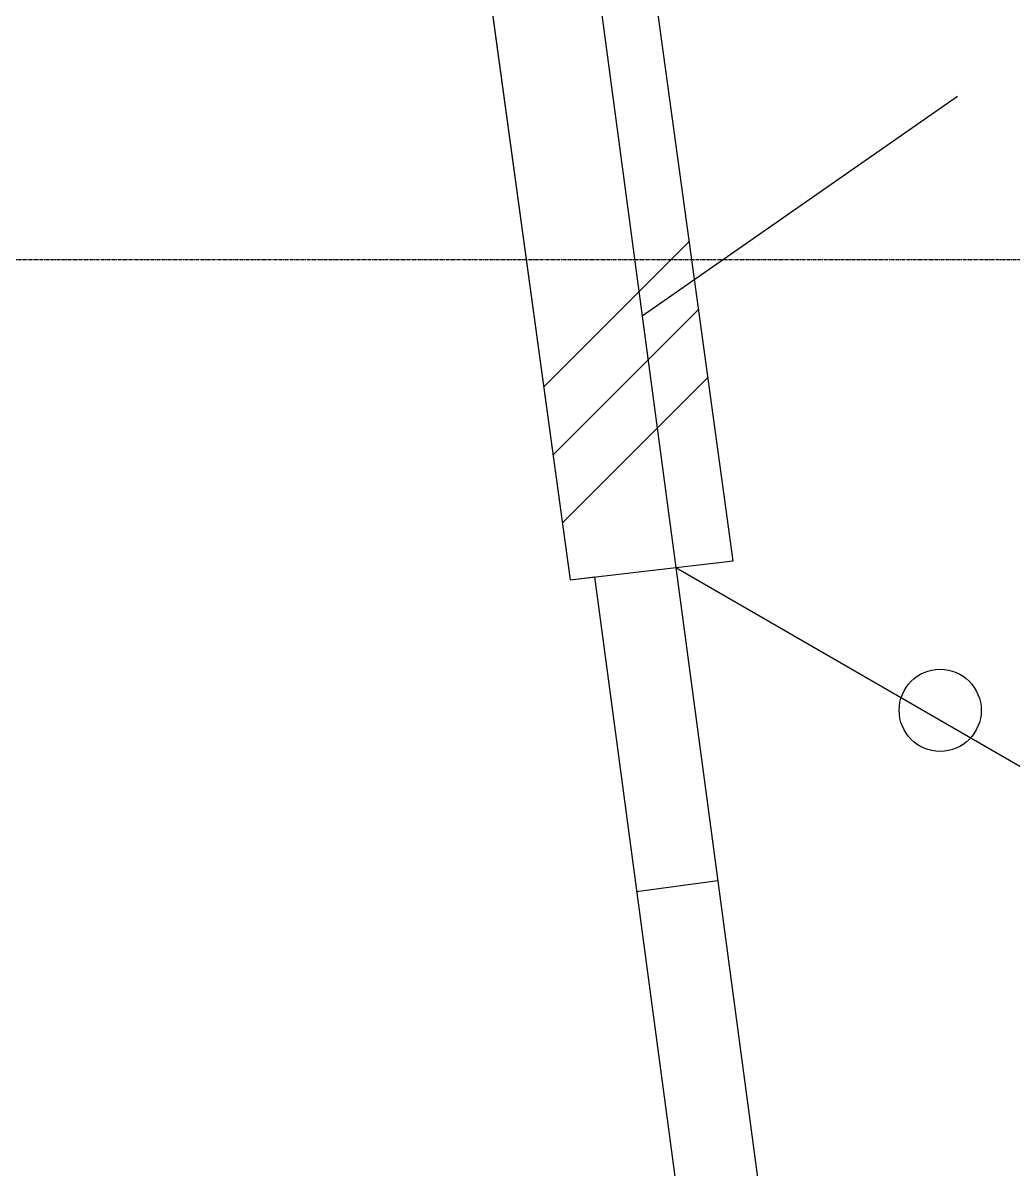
# Model space of a CAD drawing. Header units: millimetres. Extents: x 0 to 126150, y 0 to 89100.
# Drawn here: x 81643 to 83453, y 27334 to 29428 of the extents above; entities that cross this region are included whole.
import ezdxf

# ---------------------------------------------------------------- set-up
doc = ezdxf.new("R2010")
doc.units = ezdxf.units.MM
doc.header["$LTSCALE"] = 0.2
doc.linetypes.add('CENTER', pattern=[50.8, 31.75, -6.35, 6.35, -6.35])
doc.layers.add('A_建築', color=8, linetype='Continuous')
doc.layers.add('A_通芯', color=8, linetype='CENTER', plot=False)

msp = doc.modelspace()

# ---------------------------------------------------------------- linework, layer by layer
at = {"layer": 'A_建築', "lineweight": -3}
for points in [[(76366.2, 76705.96), (84341.12, 17208.47)], [(77422.19, 68827.68), (78515.76, 68196.32), (79439.61, 61303.8), (78623.53, 59890.3), (78326.31, 59849.48), (82643.41, 28410.38), (82941.51, 28444.93), (78623.53, 59890.3)], [(81051.47, 34081.39), (81864.69, 34081.39), (82643.41, 28410.38), (82687.61, 28415.5), (84143.23, 17555.71), (84300.95, 17508.1), (82323.84, 15251.77)], [(82774.91, 28892.74), (83351.53, 29293.98)], [(82595.02, 28762.87), (82861.33, 29029.07)], [(82612.13, 28638.47), (82878.32, 28904.77)], [(82629.12, 28514.17), (82895.43, 28780.37)], [(82836.63, 28432.78), (85649.05, 26809.03), (85649.05, 13326.9), (81994.04, 13326.9), (80976.13, 15089.98), (80968.22, 15356.69)], [(82913.49, 27860.21), (82764.82, 27840.28)]]:
    msp.add_lwpolyline(points, dxfattribs=at)
msp.add_circle((83319.63, 28171.86), 75, dxfattribs=at)
at = {"layer": 'A_通芯'}
msp.add_line((103575.31, 28994.81), (25681.81, 28994.81), dxfattribs=at)

doc.saveas('drawing.dxf')
